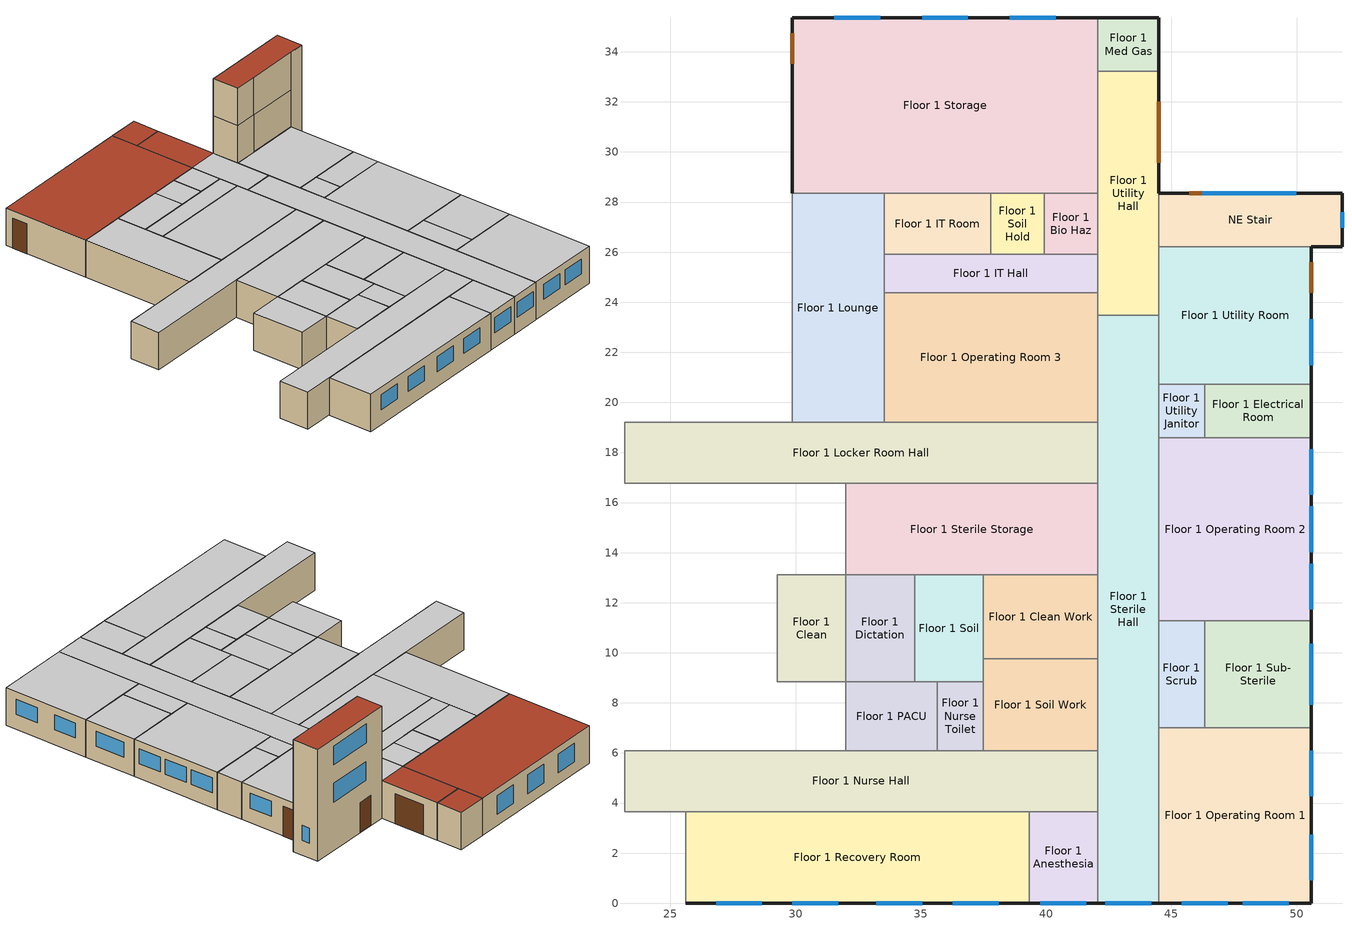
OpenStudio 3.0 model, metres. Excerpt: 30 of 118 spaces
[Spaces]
Floor 1 Scrub
 floor ground (ext-slab): 46.33,11.28 46.33,7.01 44.5,7.01 44.5,11.28 z0
 wall adiabatic (int-walls): 44.5,11.28 44.5,7.01 46.33,7.01 46.33,11.28 44.5,11.28 z0:3.05
 ceiling adiabatic (INT-FLOOR-UNDERSIDE): 46.33,7.01 46.33,11.28 44.5,11.28 44.5,7.01 z3.05
Floor 1 Sterile Storage
 floor ground (ext-slab): 42.06,16.76 42.06,13.11 32,13.11 32,16.76 z0
 wall adiabatic (int-walls): 32,13.11 42.06,13.11 42.06,16.76 32,16.76 32,13.11 z0:3.05
 ceiling adiabatic (INT-FLOOR-UNDERSIDE): 42.06,13.11 42.06,16.76 32,16.76 32,13.11 z3.05
Floor 1 Operating Room 2
 floor ground (ext-slab): 50.6,18.59 50.6,11.28 44.5,11.28 44.5,18.59 z0
 wall outside (Steel Frame Non-res Ext Wall): 50.6,11.28 50.6,18.59 z0:3.05
 wall adiabatic (int-walls): 50.6,18.59 44.5,18.59 44.5,11.28 50.6,11.28 z0:3.05
 window (Window Non-res Fixed): 50.6,16.31 50.6,18.14 / 50.6,11.73 50.6,13.56 / 50.6,14.02 50.6,15.85 z1.22:2.44
 ceiling adiabatic (INT-FLOOR-UNDERSIDE): 50.6,11.28 50.6,18.59 44.5,18.59 44.5,11.28 z3.05
Floor 1 Recovery Room
 floor ground (ext-slab): 39.32,3.66 39.32,0 25.6,0 25.6,3.66 z0
 wall outside (Steel Frame Non-res Ext Wall): 25.6,0 39.32,0 z0:3.05
 wall adiabatic (int-walls): 39.32,0 39.32,3.66 25.6,3.66 25.6,0 z0:3.05
 window (Window Non-res Fixed): 36.27,0 38.1,0 / 26.82,0 28.65,0 / 29.87,0 31.7,0 / 33.22,0 35.05,0 z1.22:2.44
 ceiling adiabatic (INT-FLOOR-UNDERSIDE): 39.32,0 39.32,3.66 25.6,3.66 25.6,0 z3.05
Floor 1 Sterile Hall
 floor ground (ext-slab): 44.5,23.47 44.5,0 42.06,0 42.06,23.47 z0
 wall outside (Steel Frame Non-res Ext Wall): 42.06,0 44.5,0 z0:3.05
 wall adiabatic (int-walls): 44.5,0 44.5,23.47 42.06,23.47 42.06,0 z0:3.05
 window (Window Non-res Fixed): 42.37,0 44.2,0 z1.22:2.44
 ceiling adiabatic (INT-FLOOR-UNDERSIDE): 44.5,0 44.5,23.47 42.06,23.47 42.06,0 z3.05
Floor 1 Nurse Hall
 floor ground (ext-slab): 42.06,6.1 42.06,3.66 23.16,3.66 23.16,6.1 z0
 wall adiabatic (int-walls): 23.16,3.66 42.06,3.66 42.06,6.1 23.16,6.1 23.16,3.66 z0:3.05
 ceiling adiabatic (INT-FLOOR-UNDERSIDE): 42.06,3.66 42.06,6.1 23.16,6.1 23.16,3.66 z3.05
Floor 1 Soil Work
 floor ground (ext-slab): 42.06,9.75 42.06,6.1 37.49,6.1 37.49,9.75 z0
 wall adiabatic (int-walls): 42.06,9.75 37.49,9.75 37.49,6.1 42.06,6.1 42.06,9.75 z0:3.05
 ceiling adiabatic (INT-FLOOR-UNDERSIDE): 42.06,6.1 42.06,9.75 37.49,9.75 37.49,6.1 z3.05
Floor 1 Nurse Toilet
 floor ground (ext-slab): 37.49,8.84 37.49,6.1 35.66,6.1 35.66,8.84 z0
 wall adiabatic (int-walls): 37.49,6.1 37.49,8.84 35.66,8.84 35.66,6.1 37.49,6.1 z0:3.05
 ceiling adiabatic (INT-FLOOR-UNDERSIDE): 37.49,6.1 37.49,8.84 35.66,8.84 35.66,6.1 z3.05
NE Stair
 floor ground (ext-slab): 51.82,28.35 51.82,26.21 44.5,26.21 44.5,28.35 z0
 wall outside (Steel Frame Non-res Ext Wall): 50.6,26.21 51.82,26.21 51.82,28.35 44.5,28.35 z0:9.14
 wall to Floor 2 Exam 6 (int-walls): 44.5,28.35 44.5,26.21 z3.05:6.1
 wall to Floor 3 Mechanical (int-walls): 46.33,26.21 50.6,26.21 z6.1:9.14
 wall to Floor 2 Office Hall (int-walls): 44.5,26.21 46.33,26.21 z3.05:6.1
 wall to Floor 1 Utility Hall (int-walls): 44.5,28.35 44.5,26.21 z0:3.05
 wall to Floor 1 Utility Room (int-walls): 44.5,26.21 50.6,26.21 z0:3.05
 wall to Floor 3 Mechanical Hall (int-walls): 44.5,26.21 46.33,26.21 z6.1:9.14
 wall to Floor 2 Exam 5 (int-walls): 46.33,26.21 50.6,26.21 z3.05:6.1
 wall to Floor 3 Lounge (int-walls): 44.5,28.35 44.5,26.21 z6.1:9.14
 window (Window Non-res Fixed): 49.99,28.35 46.33,28.35 z3.96:5.49; 51.82,26.97 51.82,27.58 z1.22:2.44; 49.99,28.35 46.24,28.35 z7.01:8.53
 door (Swinging Door Non-res): 46.94,28.35 45.72,28.35 z0:2.44
 roof outside (IEAD Non-res Roof): 51.82,26.21 51.82,28.35 44.5,28.35 44.5,26.21 z9.14
Floor 1 Sub-Sterile
 floor ground (ext-slab): 50.6,11.28 50.6,7.01 46.33,7.01 46.33,11.28 z0
 wall outside (Steel Frame Non-res Ext Wall): 50.6,7.01 50.6,11.28 z0:3.05
 wall adiabatic (int-walls): 50.6,11.28 46.33,11.28 46.33,7.01 50.6,7.01 z0:3.05
 window (Window Non-res Fixed): 50.6,7.92 50.6,10.36 z1.22:2.44
 ceiling adiabatic (INT-FLOOR-UNDERSIDE): 50.6,7.01 50.6,11.28 46.33,11.28 46.33,7.01 z3.05
Floor 1 Lounge
 floor ground (ext-slab): 33.53,28.35 33.53,19.2 29.87,19.2 29.87,28.35 z0
 wall adiabatic (int-walls): 29.87,19.2 33.53,19.2 33.53,28.35 29.87,28.35 29.87,19.2 z0:3.05
 ceiling adiabatic (INT-FLOOR-UNDERSIDE): 33.53,19.2 33.53,28.35 29.87,28.35 29.87,19.2 z3.05
Floor 1 Storage
 floor ground (ext-slab): 42.06,35.36 42.06,28.35 29.87,28.35 29.87,35.36 z0
 wall outside (Steel Frame Non-res Ext Wall): 42.06,35.36 29.87,35.36 29.87,28.35 z0:3.05
 wall adiabatic (int-walls): 29.87,28.35 42.06,28.35 42.06,35.36 z0:3.05
 window (Window Non-res Fixed): 33.38,35.36 31.55,35.36 / 40.39,35.36 38.56,35.36 / 36.88,35.36 35.05,35.36 z0.91:2.44
 door (Swinging Door Non-res): 29.87,34.75 29.87,33.53 z0:2.44
 roof outside (IEAD Non-res Roof): 42.06,28.35 42.06,35.36 29.87,35.36 29.87,28.35 z3.05
Floor 1 Anesthesia
 floor ground (ext-slab): 42.06,3.66 42.06,0 39.32,0 39.32,3.66 z0
 wall outside (Steel Frame Non-res Ext Wall): 39.32,0 42.06,0 z0:3.05
 wall adiabatic (int-walls): 42.06,0 42.06,3.66 39.32,3.66 39.32,0 z0:3.05
 window (Window Non-res Fixed): 39.78,0 41.61,0 z1.22:2.44
 ceiling adiabatic (INT-FLOOR-UNDERSIDE): 42.06,0 42.06,3.66 39.32,3.66 39.32,0 z3.05
Floor 1 Utility Hall
 floor ground (ext-slab): 44.5,33.22 44.5,23.47 42.06,23.47 42.06,33.22 z0
 wall outside (Steel Frame Non-res Ext Wall): 44.5,28.35 44.5,33.22 z0:3.05
 wall adiabatic (int-walls): 44.5,33.22 42.06,33.22 42.06,23.47 44.5,23.47 44.5,26.21 z0:3.05
 door (Swinging Door Non-res): 44.5,29.57 44.5,32 z0:2.44
 ceiling adiabatic (INT-FLOOR-UNDERSIDE): 44.5,23.47 44.5,28.35 42.06,28.35 42.06,23.47 z3.05
 roof outside (IEAD Non-res Roof): 44.5,28.35 44.5,33.22 42.06,33.22 42.06,28.35 z3.05
Floor 1 Utility Room
 floor ground (ext-slab): 50.6,26.21 50.6,20.73 44.5,20.73 44.5,26.21 z0
 wall outside (Steel Frame Non-res Ext Wall): 50.6,20.73 50.6,26.21 z0:3.05
 wall adiabatic (int-walls): 44.5,26.21 44.5,23.47 44.5,20.73 50.6,20.73 z0:3.05
 window (Window Non-res Fixed): 50.6,21.49 50.6,23.32 z1.22:2.44
 door (Swinging Door Non-res): 50.6,24.38 50.6,25.6 z0:2.44
 ceiling adiabatic (INT-FLOOR-UNDERSIDE): 50.6,20.73 50.6,26.21 44.5,26.21 44.5,20.73 z3.05
Floor 1 Locker Room Hall
 floor ground (ext-slab): 42.06,19.2 42.06,16.76 23.16,16.76 23.16,19.2 z0
 wall adiabatic (int-walls): 42.06,16.76 42.06,19.2 23.16,19.2 23.16,16.76 42.06,16.76 z0:3.05
 ceiling adiabatic (INT-FLOOR-UNDERSIDE): 42.06,16.76 42.06,19.2 23.16,19.2 23.16,16.76 z3.05
Floor 1 Operating Room 3
 floor ground (ext-slab): 42.06,24.38 42.06,19.2 33.53,19.2 33.53,24.38 z0
 wall adiabatic (int-walls): 42.06,19.2 42.06,23.47 42.06,24.38 33.53,24.38 33.53,19.2 42.06,19.2 z0:3.05
 ceiling adiabatic (INT-FLOOR-UNDERSIDE): 42.06,19.2 42.06,24.38 33.53,24.38 33.53,19.2 z3.05
Floor 1 PACU
 floor ground (ext-slab): 35.66,8.84 35.66,6.1 32,6.1 32,8.84 z0
 wall adiabatic (int-walls): 35.66,8.84 32,8.84 32,6.1 35.66,6.1 35.66,8.84 z0:3.05
 ceiling adiabatic (INT-FLOOR-UNDERSIDE): 35.66,6.1 35.66,8.84 32,8.84 32,6.1 z3.05
Floor 1 IT Room
 floor ground (ext-slab): 37.8,28.35 37.8,25.91 33.53,25.91 33.53,28.35 z0
 wall adiabatic (int-walls): 33.53,25.91 37.8,25.91 37.8,28.35 33.53,28.35 33.53,25.91 z0:3.05
 ceiling adiabatic (INT-FLOOR-UNDERSIDE): 37.8,25.91 37.8,28.35 33.53,28.35 33.53,25.91 z3.05
Floor 1 Electrical Room
 floor ground (ext-slab): 50.6,20.73 50.6,18.59 46.33,18.59 46.33,20.73 z0
 wall outside (Steel Frame Non-res Ext Wall): 50.6,18.59 50.6,20.73 z0:3.05
 wall adiabatic (int-walls): 50.6,20.73 46.33,20.73 46.33,18.59 50.6,18.59 z0:3.05
 ceiling adiabatic (INT-FLOOR-UNDERSIDE): 50.6,18.59 50.6,20.73 46.33,20.73 46.33,18.59 z3.05
Floor 1 Utility Janitor
 floor ground (ext-slab): 46.33,20.73 46.33,18.59 44.5,18.59 44.5,20.73 z0
 wall adiabatic (int-walls): 46.33,18.59 46.33,20.73 44.5,20.73 44.5,18.59 46.33,18.59 z0:3.05
 ceiling adiabatic (INT-FLOOR-UNDERSIDE): 46.33,18.59 46.33,20.73 44.5,20.73 44.5,18.59 z3.05
Floor 1 Bio Haz
 floor ground (ext-slab): 42.06,28.35 42.06,25.91 39.93,25.91 39.93,28.35 z0
 wall adiabatic (int-walls): 42.06,25.91 42.06,28.35 39.93,28.35 39.93,25.91 42.06,25.91 z0:3.05
 ceiling adiabatic (INT-FLOOR-UNDERSIDE): 42.06,25.91 42.06,28.35 39.93,28.35 39.93,25.91 z3.05
Floor 1 IT Hall
 floor ground (ext-slab): 42.06,25.91 42.06,24.38 33.53,24.38 33.53,25.91 z0
 wall adiabatic (int-walls): 42.06,25.91 33.53,25.91 33.53,24.38 42.06,24.38 42.06,25.91 z0:3.05
 ceiling adiabatic (INT-FLOOR-UNDERSIDE): 42.06,24.38 42.06,25.91 33.53,25.91 33.53,24.38 z3.05
Floor 1 Soil Hold
 floor ground (ext-slab): 39.93,28.35 39.93,25.91 37.8,25.91 37.8,28.35 z0
 wall adiabatic (int-walls): 37.8,28.35 37.8,25.91 39.93,25.91 39.93,28.35 37.8,28.35 z0:3.05
 ceiling adiabatic (INT-FLOOR-UNDERSIDE): 39.93,25.91 39.93,28.35 37.8,28.35 37.8,25.91 z3.05
Floor 1 Soil
 floor ground (ext-slab): 37.49,13.11 37.49,8.84 34.75,8.84 34.75,13.11 z0
 wall adiabatic (int-walls): 37.49,13.11 34.75,13.11 34.75,8.84 37.49,8.84 37.49,13.11 z0:3.05
 ceiling adiabatic (INT-FLOOR-UNDERSIDE): 37.49,8.84 37.49,13.11 34.75,13.11 34.75,8.84 z3.05
Floor 1 Clean
 floor ground (ext-slab): 32,13.11 32,8.84 29.26,8.84 29.26,13.11 z0
 wall adiabatic (int-walls): 29.26,13.11 29.26,8.84 32,8.84 32,13.11 29.26,13.11 z0:3.05
 ceiling adiabatic (INT-FLOOR-UNDERSIDE): 32,8.84 32,13.11 29.26,13.11 29.26,8.84 z3.05
Floor 1 Clean Work
 floor ground (ext-slab): 42.06,13.11 42.06,9.75 37.49,9.75 37.49,13.11 z0
 wall adiabatic (int-walls): 37.49,13.11 37.49,9.75 42.06,9.75 42.06,13.11 37.49,13.11 z0:3.05
 ceiling adiabatic (INT-FLOOR-UNDERSIDE): 42.06,9.75 42.06,13.11 37.49,13.11 37.49,9.75 z3.05
Floor 1 Dictation
 floor ground (ext-slab): 34.75,13.11 34.75,8.84 32,8.84 32,13.11 z0
 wall adiabatic (int-walls): 34.75,8.84 34.75,13.11 32,13.11 32,8.84 34.75,8.84 z0:3.05
 ceiling adiabatic (INT-FLOOR-UNDERSIDE): 34.75,8.84 34.75,13.11 32,13.11 32,8.84 z3.05
Floor 1 Operating Room 1
 floor ground (ext-slab): 50.6,7.01 50.6,0 44.5,0 44.5,7.01 z0
 wall outside (Steel Frame Non-res Ext Wall): 44.5,0 50.6,0 50.6,7.01 z0:3.05
 wall adiabatic (int-walls): 50.6,7.01 44.5,7.01 44.5,0 z0:3.05
 window (Window Non-res Fixed): 45.42,0 47.24,0 / 50.6,0.91 50.6,2.74 / 47.85,0 49.68,0 / 50.6,4.27 50.6,6.1 z1.22:2.44
 ceiling adiabatic (INT-FLOOR-UNDERSIDE): 50.6,0 50.6,7.01 44.5,7.01 44.5,0 z3.05
Floor 1 Med Gas
 floor ground (ext-slab): 44.5,35.36 44.5,33.22 42.06,33.22 42.06,35.36 z0
 wall outside (Steel Frame Non-res Ext Wall): 44.5,33.22 44.5,35.36 42.06,35.36 z0:3.05
 wall adiabatic (int-walls): 42.06,35.36 42.06,33.22 44.5,33.22 z0:3.05
 roof outside (IEAD Non-res Roof): 44.5,33.22 44.5,35.36 42.06,35.36 42.06,33.22 z3.05
[Site]
USA IL-CHICAGO-OHARE: Latitude {deg}=41.77; Longitude {deg}=-87.75; Time Zone {hr}=-6; Elevation {m}=190; Terrain=City
[Building]
Ref Bldg OutPatient New2004_v1.3_5.0: North Axis {deg}=0
[SizingPeriod:DesignDay] Barometric Pressure {Pa}=99063; Rain Indicator=0; Snow Indicator=0; Day of Month=21; Daylight Saving Time Indicator=0; Humidity Indicating Type=Wetbulb; Solar Model Indicator=ASHRAEClearSky
Name | Maximum Dry-Bulb Temperature {C} | Daily Dry-Bulb Temperature Range {deltaC} | Humidity Indicating Conditions at Maximum Dry-Bulb | Wind Speed {m/s} | Wind Direction {deg} | Sky Clearness | Month | Day Type
CHICAGO Ann Htg 99.6% Condns DB | -20.6 | 0 | -20.6 | 4.9 | 270 | 0 | 1 | WinterDesignDay
CHICAGO Ann Clg .4% Condns WB=>MDB | 31.2 | 10.7 | 25.5 | 5.3 | 230 | 1 | 7 | SummerDesignDay
[ClimateZones]
Climate Zone Institution Name 1=ASHRAE; Climate Zone Document Name 1=ANSI/ASHRAE Standard 169; Climate Zone Document Year 1=2006; Climate Zone Institution Name 2=CEC; Climate Zone Document Name 2=California Climate Zone Descriptions; Climate Zone Document Year 2=1995
[Construction]
ext-slab: HW CONCRETE, CP02 CARPET PAD
Steel Frame Non-res Ext Wall: Wood Siding, Steel Frame NonRes Wall Insulation, 1/2IN Gypsum
int-walls: 1/2IN Gypsum, 1/2IN Gypsum
IEAD Non-res Roof: Roof Membrane, IEAD NonRes Roof Insulation, Metal Decking
INT-FLOOR-UNDERSIDE: CP02 CARPET PAD, MAT-CC05 4 HW CONCRETE
Window Non-res Fixed: NonRes Fixed Assembly Window
Swinging Door Non-res: Opaque Door panel NonRes
InteriorFurnishings: Std Wood 6inch
[Material] Thermal Absorptance=0.9
Name | Roughness | Thickness {m} | Conductivity {W/m-K} | Density {kg/m3} | Specific Heat {J/kg-K} | Solar Absorptance | Visible Absorptance
HW CONCRETE | Rough | 0.2032 | 1.311 | 2240 | 836.8 | 0.7 | 0.7
Wood Siding | MediumSmooth | 0.01 | 0.11 | 544.62 | 1210 | 0.78 | 0.78
Steel Frame NonRes Wall Insulation | MediumRough | 0.0870565 | 0.049 | 265 | 836.8 | 0.7 | 0.7
1/2IN Gypsum | Smooth | 0.0127 | 0.16 | 784.9 | 830 | 0.92 | 0.92
Roof Membrane | VeryRough | 0.0095 | 0.16 | 1121.29 | 1460 | 0.7 | 0.7
IEAD NonRes Roof Insulation | MediumRough | 0.127339 | 0.049 | 265 | 836.8 | 0.7 | 0.7
Metal Decking | MediumSmooth | 0.0015 | 45.006 | 7680 | 418.4 | 0.7 | 0.3
MAT-CC05 4 HW CONCRETE | Rough | 0.1016 | 1.311 | 2240 | 836.8 | 0.7 | 0.7
Std Wood 6inch | MediumSmooth | 0.15 | 0.12 | 540 | 1210 | 0.7 | 0.7
[Material:NoMass] Thermal Absorptance=0.9; Solar Absorptance=0.7
Name | Roughness | Thermal Resistance {m2-K/W} | Visible Absorptance
CP02 CARPET PAD | VeryRough | 0.2165 | 0.8
Opaque Door panel NonRes | MediumRough | 0.101897 | 0.7
[WindowMaterial:SimpleGlazingSystem]
NonRes Fixed Assembly Window: U-Factor {W/m2-K}=3.23646; Solar Heat Gain Coefficient=0.39
[ThermalZone] Multiplier=1; Use Ideal Air Loads=No
Name | Thermostat
Floor 1 Scrub Thermal Zone | ThermostatSetpoint:DualSetpoint #2
Floor 1 Anesthesia Thermal Zone | ThermostatSetpoint:DualSetpoint #5
Floor 1 Clean Work Thermal Zone | ThermostatSetpoint:DualSetpoint #6
Floor 1 Bio Haz Thermal Zone | ThermostatSetpoint:DualSetpoint #7
Floor 1 Clean Thermal Zone | ThermostatSetpoint:DualSetpoint #9
Floor 1 Dictation Thermal Zone | ThermostatSetpoint:DualSetpoint #10
Floor 1 Electrical Room Thermal Zone; Floor 1 Nurse Toilet Thermal Zone; Floor 1 Storage Thermal Zone; Floor 1 Utility Janitor Thermal Zone; Floor 1 Utility Room Thermal Zone; NE Stair Thermal Zone
Floor 1 IT Hall Thermal Zone | ThermostatSetpoint:DualSetpoint #12
Floor 1 IT Room Thermal Zone | ThermostatSetpoint:DualSetpoint #13
Floor 1 Locker Room Hall Thermal Zone | ThermostatSetpoint:DualSetpoint #16
Floor 1 Lounge Thermal Zone | ThermostatSetpoint:DualSetpoint #18
Floor 1 Med Gas Thermal Zone | ThermostatSetpoint:DualSetpoint #22
Floor 1 Nurse Hall Thermal Zone | ThermostatSetpoint:DualSetpoint #24
Floor 1 Operating Room 1 Thermal Zone | Operating Room DualSPSched
Floor 1 Operating Room 2 Thermal Zone | ThermostatSetpoint:DualSetpoint #27
Floor 1 Operating Room 3 Thermal Zone | ThermostatSetpoint:DualSetpoint #28
Floor 1 PACU Thermal Zone | ThermostatSetpoint:DualSetpoint #29
Floor 1 Sterile Storage Thermal Zone | ThermostatSetpoint:DualSetpoint #32
Floor 1 Soil Thermal Zone | ThermostatSetpoint:DualSetpoint #34
Floor 1 Recovery Room Thermal Zone | ThermostatSetpoint:DualSetpoint #39
Floor 1 Soil Hold Thermal Zone | ThermostatSetpoint:DualSetpoint #41
Floor 1 Soil Work Thermal Zone | ThermostatSetpoint:DualSetpoint #42
Floor 1 Sterile Hall Thermal Zone | ThermostatSetpoint:DualSetpoint #44
Floor 1 Sub-Sterile Thermal Zone | ThermostatSetpoint:DualSetpoint #45
Floor 1 Utility Hall Thermal Zone | ThermostatSetpoint:DualSetpoint #46
[Space] Part of Total Floor Area=Yes
Name | Thermal Zone | Design Specification Outdoor Air Object
Floor 1 Scrub | Floor 1 Scrub Thermal Zone | SZ DSOA Floor 1 Scrub
Floor 1 Anesthesia | Floor 1 Anesthesia Thermal Zone | SZ DSOA Floor 1 Anesthesia
Floor 1 Clean Work | Floor 1 Clean Work Thermal Zone | SZ DSOA Floor 1 Clean Work
Floor 1 Bio Haz | Floor 1 Bio Haz Thermal Zone | SZ DSOA Floor 1 Bio Haz
Floor 1 Clean | Floor 1 Clean Thermal Zone | SZ DSOA Floor 1 Clean
Floor 1 Dictation | Floor 1 Dictation Thermal Zone | SZ DSOA Floor 1 Dictation
Floor 1 Electrical Room | Floor 1 Electrical Room Thermal Zone
Floor 1 IT Hall | Floor 1 IT Hall Thermal Zone | SZ DSOA Floor 1 IT Hall
Floor 1 IT Room | Floor 1 IT Room Thermal Zone | SZ DSOA Floor 1 IT Room
Floor 1 Locker Room Hall | Floor 1 Locker Room Hall Thermal Zone | SZ DSOA Floor 1 Locker Room Hall
Floor 1 Lounge | Floor 1 Lounge Thermal Zone | SZ DSOA Floor 1 Lounge
Floor 1 Med Gas | Floor 1 Med Gas Thermal Zone | SZ DSOA Floor 1 Med Gas
Floor 1 Nurse Hall | Floor 1 Nurse Hall Thermal Zone | SZ DSOA Floor 1 Nurse Hall
Floor 1 Nurse Toilet | Floor 1 Nurse Toilet Thermal Zone
Floor 1 Operating Room 1 | Floor 1 Operating Room 1 Thermal Zone | SZ DSOA Floor 1 Operating Room 1
Floor 1 Operating Room 2 | Floor 1 Operating Room 2 Thermal Zone | SZ DSOA Floor 1 Operating Room 2
Floor 1 Operating Room 3 | Floor 1 Operating Room 3 Thermal Zone | SZ DSOA Floor 1 Operating Room 3
Floor 1 PACU | Floor 1 PACU Thermal Zone | SZ DSOA Floor 1 PACU
Floor 1 Sterile Storage | Floor 1 Sterile Storage Thermal Zone | SZ DSOA Floor 1 Sterile Storage
Floor 1 Soil | Floor 1 Soil Thermal Zone | SZ DSOA Floor 1 Soil
Floor 1 Recovery Room | Floor 1 Recovery Room Thermal Zone | SZ DSOA Floor 1 Recovery Room
Floor 1 Soil Hold | Floor 1 Soil Hold Thermal Zone | SZ DSOA Floor 1 Soil Hold
Floor 1 Soil Work | Floor 1 Soil Work Thermal Zone | SZ DSOA Floor 1 Soil Work
Floor 1 Sterile Hall | Floor 1 Sterile Hall Thermal Zone | SZ DSOA Floor 1 Sterile Hall
Floor 1 Storage | Floor 1 Storage Thermal Zone
Floor 1 Sub-Sterile | Floor 1 Sub-Sterile Thermal Zone | SZ DSOA Floor 1 Sub-Sterile
Floor 1 Utility Hall | Floor 1 Utility Hall Thermal Zone | SZ DSOA Floor 1 Utility Hall
Floor 1 Utility Janitor | Floor 1 Utility Janitor Thermal Zone
Floor 1 Utility Room | Floor 1 Utility Room Thermal Zone
NE Stair | NE Stair Thermal Zone
[ThermostatSetpoint:DualSetpoint]
Name | Heating Setpoint Temperature Schedule | Cooling Setpoint Temperature Schedule
ThermostatSetpoint:DualSetpoint #2; ThermostatSetpoint:DualSetpoint #5; ThermostatSetpoint:DualSetpoint #6; ThermostatSetpoint:DualSetpoint #7; ThermostatSetpoint:DualSetpoint #9; ThermostatSetpoint:DualSetpoint #10; ThermostatSetpoint:DualSetpoint #12; ThermostatSetpoint:DualSetpoint #13; ThermostatSetpoint:DualSetpoint #16; ThermostatSetpoint:DualSetpoint #18; ThermostatSetpoint:DualSetpoint #22; ThermostatSetpoint:DualSetpoint #24; ThermostatSetpoint:DualSetpoint #29; ThermostatSetpoint:DualSetpoint #32; ThermostatSetpoint:DualSetpoint #34; ThermostatSetpoint:DualSetpoint #39; ThermostatSetpoint:DualSetpoint #41; ThermostatSetpoint:DualSetpoint #42; ThermostatSetpoint:DualSetpoint #44; ThermostatSetpoint:DualSetpoint #45; ThermostatSetpoint:DualSetpoint #46 | HTGSETP_SCH | CLGSETP_SCH
Operating Room DualSPSched; ThermostatSetpoint:DualSetpoint #27; ThermostatSetpoint:DualSetpoint #28 | OR_HTGSETP_SCH | OR_CLGSETP_SCH
[Lights:Definition] Design Level Calculation Method=Watts/Area; Fraction Radiant=0.7; Fraction Visible=0.2; Return Air Fraction=0; Return Air Fraction Calculated from Plenum Temperature=No
Name | Watts per Space Floor Area {W/m2}
Floor 1 Soil_Lights Definition; Floor 1 Clean Work_Lights Definition; Floor 1 Clean_Lights Definition; Floor 1 Soil Hold_Lights Definition; Floor 1 Soil Work_Lights Definition | 12.92
Floor 1 Utility Janitor_Lights Definition; Floor 1 Bio Haz_Lights Definition; Floor 1 Electrical Room_Lights Definition; Floor 1 Med Gas_Lights Definition; Floor 1 Nurse Toilet_Lights Definition; Floor 1 Sterile Storage_Lights Definition; Floor 1 Storage_Lights Definition; Floor 1 Utility Room_Lights Definition | 9.69
Floor 1 PACU_Lights Definition; Floor 1 Lounge_Lights Definition; Floor 1 Recovery Room_Lights Definition | 8.61
Floor 1 Anesthesia_Lights Definition | 32.29
Floor 1 Dictation_Lights Definition; Floor 1 IT Room_Lights Definition | 11.84
Floor 1 IT Hall_Lights Definition; Floor 1 Locker Room Hall_Lights Definition; Floor 1 Nurse Hall_Lights Definition; Floor 1 Scrub_Lights Definition; Floor 1 Sterile Hall_Lights Definition; Floor 1 Sub-Sterile_Lights Definition; Floor 1 Utility Hall_Lights Definition; NE Stair_Lights Definition | 10.76
Floor 1 Operating Room 1_Lights Definition; Floor 1 Operating Room 2_Lights Definition; Floor 1 Operating Room 3_Lights Definition | 23.68
[Lights] Schedule=BLDG_LIGHT_SCH; Fraction Replaceable=1
Name | Lights Definition | Space or SpaceType
Floor 1 Soil_Lights | Floor 1 Soil_Lights Definition | Floor 1 Soil
Floor 1 Utility Janitor_Lights | Floor 1 Utility Janitor_Lights Definition | Floor 1 Utility Janitor
Floor 1 PACU_Lights | Floor 1 PACU_Lights Definition | Floor 1 PACU
Floor 1 Anesthesia_Lights | Floor 1 Anesthesia_Lights Definition | Floor 1 Anesthesia
Floor 1 Bio Haz_Lights | Floor 1 Bio Haz_Lights Definition | Floor 1 Bio Haz
Floor 1 Clean Work_Lights | Floor 1 Clean Work_Lights Definition | Floor 1 Clean Work
Floor 1 Clean_Lights | Floor 1 Clean_Lights Definition | Floor 1 Clean
Floor 1 Dictation_Lights | Floor 1 Dictation_Lights Definition | Floor 1 Dictation
Floor 1 Electrical Room_Lights | Floor 1 Electrical Room_Lights Definition | Floor 1 Electrical Room
Floor 1 IT Hall_Lights | Floor 1 IT Hall_Lights Definition | Floor 1 IT Hall
Floor 1 IT Room_Lights | Floor 1 IT Room_Lights Definition | Floor 1 IT Room
Floor 1 Locker Room Hall_Lights | Floor 1 Locker Room Hall_Lights Definition | Floor 1 Locker Room Hall
Floor 1 Lounge_Lights | Floor 1 Lounge_Lights Definition | Floor 1 Lounge
Floor 1 Med Gas_Lights | Floor 1 Med Gas_Lights Definition | Floor 1 Med Gas
Floor 1 Nurse Hall_Lights | Floor 1 Nurse Hall_Lights Definition | Floor 1 Nurse Hall
Floor 1 Nurse Toilet_Lights | Floor 1 Nurse Toilet_Lights Definition | Floor 1 Nurse Toilet
Floor 1 Operating Room 1_Lights | Floor 1 Operating Room 1_Lights Definition | Floor 1 Operating Room 1
Floor 1 Operating Room 2_Lights | Floor 1 Operating Room 2_Lights Definition | Floor 1 Operating Room 2
Floor 1 Operating Room 3_Lights | Floor 1 Operating Room 3_Lights Definition | Floor 1 Operating Room 3
Floor 1 Recovery Room_Lights | Floor 1 Recovery Room_Lights Definition | Floor 1 Recovery Room
Floor 1 Scrub_Lights | Floor 1 Scrub_Lights Definition | Floor 1 Scrub
Floor 1 Soil Hold_Lights | Floor 1 Soil Hold_Lights Definition | Floor 1 Soil Hold
Floor 1 Soil Work_Lights | Floor 1 Soil Work_Lights Definition | Floor 1 Soil Work
Floor 1 Sterile Hall_Lights | Floor 1 Sterile Hall_Lights Definition | Floor 1 Sterile Hall
Floor 1 Sterile Storage_Lights | Floor 1 Sterile Storage_Lights Definition | Floor 1 Sterile Storage
Floor 1 Storage_Lights | Floor 1 Storage_Lights Definition | Floor 1 Storage
Floor 1 Sub-Sterile_Lights | Floor 1 Sub-Sterile_Lights Definition | Floor 1 Sub-Sterile
Floor 1 Utility Hall_Lights | Floor 1 Utility Hall_Lights Definition | Floor 1 Utility Hall
Floor 1 Utility Room_Lights | Floor 1 Utility Room_Lights Definition | Floor 1 Utility Room
NE Stair_Lights | NE Stair_Lights Definition | NE Stair
[DesignSpecification:OutdoorAir]
SZ DSOA Floor 1 Clean Work; SZ DSOA Floor 1 Clean: Outdoor Air Flow per Floor Area {m3/s-m2}=0.0011289
SZ DSOA Floor 1 Utility Hall; SZ DSOA Floor 1 Sub-Sterile; SZ DSOA Floor 1 IT Hall; SZ DSOA Floor 1 Locker Room Hall; SZ DSOA Floor 1 Nurse Hall; SZ DSOA Floor 1 Scrub; SZ DSOA Floor 1 Sterile Hall: Outdoor Air Flow per Floor Area {m3/s-m2}=0.000254
SZ DSOA Floor 1 Sterile Storage; SZ DSOA Floor 1 Bio Haz; SZ DSOA Floor 1 Med Gas: Outdoor Air Flow per Floor Area {m3/s-m2}=0.000762
SZ DSOA Floor 1 Anesthesia: Outdoor Air Flow per Floor Area {m3/s-m2}=0.0022578
SZ DSOA Floor 1 Dictation; SZ DSOA Floor 1 IT Room: Outdoor Air Flow per Person {m3/s-person}=0.01
SZ DSOA Floor 1 Lounge: Outdoor Air Flow per Person {m3/s-person}=0.007079
SZ DSOA Floor 1 Operating Room 1: Outdoor Air Flow Rate {m3/s}=0.108548
SZ DSOA Floor 1 Operating Room 2: Outdoor Air Flow Rate {m3/s}=0.113267
SZ DSOA Floor 1 Operating Room 3: Outdoor Air Flow Rate {m3/s}=0.112323
SZ DSOA Floor 1 PACU: Outdoor Air Flow Rate {m3/s}=0.01699
SZ DSOA Floor 1 Recovery Room: Outdoor Air Flow Rate {m3/s}=0.084951
SZ DSOA Floor 1 Soil; SZ DSOA Floor 1 Soil Hold; SZ DSOA Floor 1 Soil Work: Outdoor Air Flow per Floor Area {m3/s-m2}=0.0028222
[InternalMass:Definition] Construction=InteriorFurnishings; Design Level Calculation Method=SurfaceArea
Name | Surface Area {m2}
Floor 1 Sterile Hall Internal Mass Definition | 114.4565
Floor 1 Recovery Room Internal Mass Definition | 100.3353
Floor 1 Operating Room 2 Internal Mass Definition | 89.1869
Floor 1 Sub-Sterile Internal Mass Definition | 36.418
Floor 1 Anesthesia Internal Mass Definition; Floor 1 PACU Internal Mass Definition | 20.0671
Floor 1 Bio Haz Internal Mass Definition; Floor 1 Med Gas Internal Mass Definition; Floor 1 Soil Hold Internal Mass Definition | 10.4051
Floor 1 Clean Internal Mass Definition; Floor 1 Dictation Internal Mass Definition; Floor 1 Soil Internal Mass Definition | 23.4116
Floor 1 Clean Work Internal Mass Definition | 30.658
Floor 1 Electrical Room Internal Mass Definition | 18.209
Floor 1 IT Hall Internal Mass Definition | 26.0129
Floor 1 IT Room Internal Mass Definition | 20.8103
Floor 1 Locker Room Hall Internal Mass Definition; Floor 1 Nurse Hall Internal Mass Definition | 92.1598
Floor 1 Lounge Internal Mass Definition; Floor 1 Utility Room Internal Mass Definition | 66.8902
Floor 1 Nurse Toilet Internal Mass Definition | 10.0335
Floor 1 Operating Room 1 Internal Mass Definition | 85.4708
Floor 1 Operating Room 3 Internal Mass Definition | 88.4437
Floor 1 Scrub Internal Mass Definition | 15.6077
Floor 1 Soil Work Internal Mass Definition | 33.4451
Floor 1 Sterile Storage Internal Mass Definition | 73.5792
Floor 1 Storage Internal Mass Definition | 170.9416
Floor 1 Utility Hall Internal Mass Definition | 47.5664
Floor 1 Utility Janitor Internal Mass Definition | 7.8039
NE Stair Internal Mass Definition | 31.2154
[InternalMass] Multiplier=1
Name | Internal Mass Definition | Space or SpaceType
Floor 1 Sterile Hall Internal Mass | Floor 1 Sterile Hall Internal Mass Definition | Floor 1 Sterile Hall
Floor 1 Recovery Room Internal Mass | Floor 1 Recovery Room Internal Mass Definition | Floor 1 Recovery Room
Floor 1 Operating Room 2 Internal Mass | Floor 1 Operating Room 2 Internal Mass Definition | Floor 1 Operating Room 2
Floor 1 Sub-Sterile Internal Mass | Floor 1 Sub-Sterile Internal Mass Definition | Floor 1 Sub-Sterile
Floor 1 Anesthesia Internal Mass | Floor 1 Anesthesia Internal Mass Definition | Floor 1 Anesthesia
Floor 1 Bio Haz Internal Mass | Floor 1 Bio Haz Internal Mass Definition | Floor 1 Bio Haz
Floor 1 Clean Internal Mass | Floor 1 Clean Internal Mass Definition | Floor 1 Clean
Floor 1 Clean Work Internal Mass | Floor 1 Clean Work Internal Mass Definition | Floor 1 Clean Work
Floor 1 Dictation Internal Mass | Floor 1 Dictation Internal Mass Definition | Floor 1 Dictation
Floor 1 Electrical Room Internal Mass | Floor 1 Electrical Room Internal Mass Definition | Floor 1 Electrical Room
Floor 1 IT Hall Internal Mass | Floor 1 IT Hall Internal Mass Definition | Floor 1 IT Hall
Floor 1 IT Room Internal Mass | Floor 1 IT Room Internal Mass Definition | Floor 1 IT Room
Floor 1 Locker Room Hall Internal Mass | Floor 1 Locker Room Hall Internal Mass Definition | Floor 1 Locker Room Hall
Floor 1 Lounge Internal Mass | Floor 1 Lounge Internal Mass Definition | Floor 1 Lounge
Floor 1 Med Gas Internal Mass | Floor 1 Med Gas Internal Mass Definition | Floor 1 Med Gas
Floor 1 Nurse Hall Internal Mass | Floor 1 Nurse Hall Internal Mass Definition | Floor 1 Nurse Hall
Floor 1 Nurse Toilet Internal Mass | Floor 1 Nurse Toilet Internal Mass Definition | Floor 1 Nurse Toilet
Floor 1 Operating Room 1 Internal Mass | Floor 1 Operating Room 1 Internal Mass Definition | Floor 1 Operating Room 1
Floor 1 Operating Room 3 Internal Mass | Floor 1 Operating Room 3 Internal Mass Definition | Floor 1 Operating Room 3
Floor 1 PACU Internal Mass | Floor 1 PACU Internal Mass Definition | Floor 1 PACU
Floor 1 Scrub Internal Mass | Floor 1 Scrub Internal Mass Definition | Floor 1 Scrub
Floor 1 Soil Hold Internal Mass | Floor 1 Soil Hold Internal Mass Definition | Floor 1 Soil Hold
Floor 1 Soil Internal Mass | Floor 1 Soil Internal Mass Definition | Floor 1 Soil
Floor 1 Soil Work Internal Mass | Floor 1 Soil Work Internal Mass Definition | Floor 1 Soil Work
Floor 1 Sterile Storage Internal Mass | Floor 1 Sterile Storage Internal Mass Definition | Floor 1 Sterile Storage
Floor 1 Storage Internal Mass | Floor 1 Storage Internal Mass Definition | Floor 1 Storage
Floor 1 Utility Hall Internal Mass | Floor 1 Utility Hall Internal Mass Definition | Floor 1 Utility Hall
Floor 1 Utility Janitor Internal Mass | Floor 1 Utility Janitor Internal Mass Definition | Floor 1 Utility Janitor
Floor 1 Utility Room Internal Mass | Floor 1 Utility Room Internal Mass Definition | Floor 1 Utility Room
NE Stair Internal Mass | NE Stair Internal Mass Definition | NE Stair
[ElectricEquipment:Definition] Fraction Latent=0
Name | Design Level Calculation Method | Watts per Space Floor Area {W/m2} | Fraction Radiant | Fraction Lost | Design Level {W}
Floor 1 Anesthesia_PlugMisc_Equip Definition; Floor 1 Clean_PlugMisc_Equip Definition; Floor 1 Clean Work_PlugMisc_Equip Definition; Floor 1 Soil Hold_PlugMisc_Equip Definition; Floor 1 Soil Work_PlugMisc_Equip Definition; Floor 1 Soil_PlugMisc_Equip Definition | Watts/Area | 21.53 | 0.5 | 0
Floor 1 Bio Haz_PlugMisc_Equip Definition; Floor 1 Med Gas_PlugMisc_Equip Definition; Floor 1 Sterile Storage_PlugMisc_Equip Definition | Watts/Area | 1.08 | 0.5 | 0
Floor 1 Dictation_PlugMisc_Equip Definition; Floor 1 IT Room_PlugMisc_Equip Definition | Watts/Area | 11.84 | 0.5 | 0
Floor 1 Electrical Room_PlugMisc_Equip Definition | Watts/Area | 53.82 | 0.3 | 0.7
Floor 1 IT Hall_PlugMisc_Equip Definition; Floor 1 Locker Room Hall_PlugMisc_Equip Definition; Floor 1 Nurse Hall_PlugMisc_Equip Definition; Floor 1 Scrub_PlugMisc_Equip Definition; Floor 1 Sterile Hall_PlugMisc_Equip Definition; Floor 1 Sub-Sterile_PlugMisc_Equip Definition; Floor 1 Utility Hall_PlugMisc_Equip Definition | Watts/Area | 4.31 | 0.5 | 0
Floor 1 Lounge_PlugMisc_Equip Definition; Floor 1 PACU_PlugMisc_Equip Definition; Floor 1 Recovery Room_PlugMisc_Equip Definition | Watts/Area | 32.29 | 0.5 | 0
Floor 1 Nurse Toilet_PlugMisc_Equip Definition | Watts/Area | 4.31 | 0.3 | 0.7
Floor 1 Nurse Toilet_ZoneExhaustFans Definition | EquipmentLevel |  | 0 | 1 | 15.7101
Floor 1 Operating Room 1_PlugMisc_Equip Definition; Floor 1 Operating Room 2_PlugMisc_Equip Definition; Floor 1 Operating Room 3_PlugMisc_Equip Definition | Watts/Area | 43.06 | 0.5 | 0
Floor 1 Utility Room_PlugMisc_Equip Definition | Watts/Area | 1.08 | 0.3 | 0.7
[ElectricEquipment]
Name | Electric Equipment Definition | Space or SpaceType | Schedule
Floor 1 Anesthesia_PlugMisc_Equip | Floor 1 Anesthesia_PlugMisc_Equip Definition | Floor 1 Anesthesia | BLDG_EQUIP_SCH
Floor 1 Bio Haz_PlugMisc_Equip | Floor 1 Bio Haz_PlugMisc_Equip Definition | Floor 1 Bio Haz | BLDG_EQUIP_SCH
Floor 1 Clean_PlugMisc_Equip | Floor 1 Clean_PlugMisc_Equip Definition | Floor 1 Clean | BLDG_EQUIP_SCH
Floor 1 Clean Work_PlugMisc_Equip | Floor 1 Clean Work_PlugMisc_Equip Definition | Floor 1 Clean Work | BLDG_EQUIP_SCH
Floor 1 Dictation_PlugMisc_Equip | Floor 1 Dictation_PlugMisc_Equip Definition | Floor 1 Dictation | BLDG_EQUIP_SCH
Floor 1 Electrical Room_PlugMisc_Equip | Floor 1 Electrical Room_PlugMisc_Equip Definition | Floor 1 Electrical Room | BLDG_EQUIP_SCH
Floor 1 IT Hall_PlugMisc_Equip | Floor 1 IT Hall_PlugMisc_Equip Definition | Floor 1 IT Hall | BLDG_EQUIP_SCH
Floor 1 IT Room_PlugMisc_Equip | Floor 1 IT Room_PlugMisc_Equip Definition | Floor 1 IT Room | BLDG_EQUIP_SCH
Floor 1 Locker Room Hall_PlugMisc_Equip | Floor 1 Locker Room Hall_PlugMisc_Equip Definition | Floor 1 Locker Room Hall | BLDG_EQUIP_SCH
Floor 1 Lounge_PlugMisc_Equip | Floor 1 Lounge_PlugMisc_Equip Definition | Floor 1 Lounge | BLDG_EQUIP_SCH
Floor 1 Med Gas_PlugMisc_Equip | Floor 1 Med Gas_PlugMisc_Equip Definition | Floor 1 Med Gas | BLDG_EQUIP_SCH
Floor 1 Nurse Hall_PlugMisc_Equip | Floor 1 Nurse Hall_PlugMisc_Equip Definition | Floor 1 Nurse Hall | BLDG_EQUIP_SCH
Floor 1 Nurse Toilet_PlugMisc_Equip | Floor 1 Nurse Toilet_PlugMisc_Equip Definition | Floor 1 Nurse Toilet | BLDG_EQUIP_SCH
Floor 1 Nurse Toilet_ZoneExhaustFans | Floor 1 Nurse Toilet_ZoneExhaustFans Definition | Floor 1 Nurse Toilet | AHU-1_Fan_Sch
Floor 1 Operating Room 1_PlugMisc_Equip | Floor 1 Operating Room 1_PlugMisc_Equip Definition | Floor 1 Operating Room 1 | BLDG_EQUIP_SCH
Floor 1 Operating Room 2_PlugMisc_Equip | Floor 1 Operating Room 2_PlugMisc_Equip Definition | Floor 1 Operating Room 2 | BLDG_EQUIP_SCH
Floor 1 Operating Room 3_PlugMisc_Equip | Floor 1 Operating Room 3_PlugMisc_Equip Definition | Floor 1 Operating Room 3 | BLDG_EQUIP_SCH
Floor 1 PACU_PlugMisc_Equip | Floor 1 PACU_PlugMisc_Equip Definition | Floor 1 PACU | BLDG_EQUIP_SCH
Floor 1 Recovery Room_PlugMisc_Equip | Floor 1 Recovery Room_PlugMisc_Equip Definition | Floor 1 Recovery Room | BLDG_EQUIP_SCH
Floor 1 Scrub_PlugMisc_Equip | Floor 1 Scrub_PlugMisc_Equip Definition | Floor 1 Scrub | BLDG_EQUIP_SCH
Floor 1 Soil Hold_PlugMisc_Equip | Floor 1 Soil Hold_PlugMisc_Equip Definition | Floor 1 Soil Hold | BLDG_EQUIP_SCH
Floor 1 Soil Work_PlugMisc_Equip | Floor 1 Soil Work_PlugMisc_Equip Definition | Floor 1 Soil Work | BLDG_EQUIP_SCH
Floor 1 Soil_PlugMisc_Equip | Floor 1 Soil_PlugMisc_Equip Definition | Floor 1 Soil | BLDG_EQUIP_SCH
Floor 1 Sterile Hall_PlugMisc_Equip | Floor 1 Sterile Hall_PlugMisc_Equip Definition | Floor 1 Sterile Hall | BLDG_EQUIP_SCH
Floor 1 Sterile Storage_PlugMisc_Equip | Floor 1 Sterile Storage_PlugMisc_Equip Definition | Floor 1 Sterile Storage | BLDG_EQUIP_SCH
Floor 1 Sub-Sterile_PlugMisc_Equip | Floor 1 Sub-Sterile_PlugMisc_Equip Definition | Floor 1 Sub-Sterile | BLDG_EQUIP_SCH
Floor 1 Utility Hall_PlugMisc_Equip | Floor 1 Utility Hall_PlugMisc_Equip Definition | Floor 1 Utility Hall | BLDG_EQUIP_SCH
Floor 1 Utility Room_PlugMisc_Equip | Floor 1 Utility Room_PlugMisc_Equip Definition | Floor 1 Utility Room | BLDG_EQUIP_SCH
[SpaceInfiltration:DesignFlowRate] Schedule=INFIL_SCH; Constant Term Coefficient=1; Temperature Term Coefficient=0; Velocity Term Coefficient=0; Velocity Squared Term Coefficient=0
Name | Space or SpaceType | Design Flow Rate Calculation Method | Flow per Exterior Surface Area {m3/s-m2} | Air Changes per Hour {1/hr}
Floor 1 Anesthesia_Infiltration | Floor 1 Anesthesia | Flow/ExteriorWallArea | 0.000302
Floor 1 Electrical Room_Infiltration | Floor 1 Electrical Room | Flow/ExteriorWallArea | 0.000302
Floor 1 Med Gas_Infiltration | Floor 1 Med Gas | Flow/ExteriorWallArea | 0.000302
Floor 1 Operating Room 1_Infiltration | Floor 1 Operating Room 1 | Flow/ExteriorWallArea | 0.000302
Floor 1 Operating Room 2_Infiltration | Floor 1 Operating Room 2 | Flow/ExteriorWallArea | 0.000302
Floor 1 Recovery Room_Infiltration | Floor 1 Recovery Room | Flow/ExteriorWallArea | 0.000302
Floor 1 Storage_Infiltration | Floor 1 Storage | Flow/ExteriorWallArea | 0.000302
Floor 1 Sub-Sterile_Infiltration | Floor 1 Sub-Sterile | Flow/ExteriorWallArea | 0.000302
Floor 1 Utility Hall_Infiltration | Floor 1 Utility Hall | Flow/ExteriorWallArea | 0.000302
Floor 1 Utility Room_Infiltration | Floor 1 Utility Room | Flow/ExteriorWallArea | 0.000302
NE Stair_Infiltration | NE Stair | AirChanges/Hour |  | 1
[People:Definition] Number of People Calculation Method=Area/Person; Fraction Radiant=0.3; Enable ASHRAE 55 Comfort Warnings=No; Mean Radiant Temperature Calculation Type=ZoneAveraged; Thermal Comfort Model Type 1=FANGER
Name | Space Floor Area per Person {m2/person}
Floor 1 Operating Room 3 People Definition; Floor 1 Clean People Definition; Floor 1 Clean Work People Definition; Floor 1 Operating Room 1 People Definition; Floor 1 Operating Room 2 People Definition; Floor 1 PACU People Definition; Floor 1 Recovery Room People Definition; Floor 1 Soil Hold People Definition; Floor 1 Soil People Definition; Floor 1 Soil Work People Definition | 5
Floor 1 Dictation People Definition; Floor 1 IT Room People Definition | 20
Floor 1 Lounge People Definition | 6.67
[People] Number of People Schedule=BLDG_OCC_SCH; Activity Level Schedule=ACTIVITY_SCH; Work Efficiency Schedule=WORK_EFF_SCH; Clothing Insulation Schedule=CLOTHING_SCH; Air Velocity Schedule=AIR_VELO_SCH; Multiplier=1
Name | People Definition | Space or SpaceType
Floor 1 Operating Room 3 People | Floor 1 Operating Room 3 People Definition | Floor 1 Operating Room 3
Floor 1 Clean People | Floor 1 Clean People Definition | Floor 1 Clean
Floor 1 Clean Work People | Floor 1 Clean Work People Definition | Floor 1 Clean Work
Floor 1 Dictation People | Floor 1 Dictation People Definition | Floor 1 Dictation
Floor 1 IT Room People | Floor 1 IT Room People Definition | Floor 1 IT Room
Floor 1 Lounge People | Floor 1 Lounge People Definition | Floor 1 Lounge
Floor 1 Operating Room 1 People | Floor 1 Operating Room 1 People Definition | Floor 1 Operating Room 1
Floor 1 Operating Room 2 People | Floor 1 Operating Room 2 People Definition | Floor 1 Operating Room 2
Floor 1 PACU People | Floor 1 PACU People Definition | Floor 1 PACU
Floor 1 Recovery Room People | Floor 1 Recovery Room People Definition | Floor 1 Recovery Room
Floor 1 Soil Hold People | Floor 1 Soil Hold People Definition | Floor 1 Soil Hold
Floor 1 Soil People | Floor 1 Soil People Definition | Floor 1 Soil
Floor 1 Soil Work People | Floor 1 Soil Work People Definition | Floor 1 Soil Work
[GasEquipment:Definition] Design Level Calculation Method=Watts/Area; Watts per Space Floor Area {W/m2}=75.3; Fraction Latent=0; Fraction Radiant=0; Fraction Lost=0.5
Floor 1 Operating Room 1_GasMisc_Equip Definition; Floor 1 Operating Room 2_GasMisc_Equip Definition; Floor 1 Operating Room 3_GasMisc_Equip Definition
[GasEquipment] Schedule=BLDG_EQUIP_SCH
Name | Gas Equipment Definition | Space or SpaceType
Floor 1 Operating Room 1_GasMisc_Equip | Floor 1 Operating Room 1_GasMisc_Equip Definition | Floor 1 Operating Room 1
Floor 1 Operating Room 2_GasMisc_Equip | Floor 1 Operating Room 2_GasMisc_Equip Definition | Floor 1 Operating Room 2
Floor 1 Operating Room 3_GasMisc_Equip | Floor 1 Operating Room 3_GasMisc_Equip Definition | Floor 1 Operating Room 3
[Exterior:Lights:Definition]
Exterior Facade Lighting Definition: Design Level {W}=14095
[Exterior:Lights]
Exterior Facade Lighting: Exterior Lights Definition=Exterior Facade Lighting Definition; Schedule=ALWAYS_ON; Control Option=AstronomicalClock
[Schedule:Compact]
HTGSETP_SCH: Through: 12/31, For: Weekdays SummerDesignDay, Until: 05:00, 18.3, Until: 18:00, 21.1, Until: 24:00, 18.3, For: Saturdays WinterDesignDay, Until: 07:00, 18.3, Until: 15:00, 21.1, Until: 24:00, 18.3, For: AllOtherDays, Until: 24:00, 18.3
CLGSETP_SCH: Through: 12/31, For: Weekdays SummerDesignDay, Until: 05:00, 25, Until: 18:00, 22.2, Until: 24:00, 25, For: Saturdays WinterDesignDay, Until: 07:00, 25, Until: 15:00, 22.2, Until: 24:00, 25, For: AllOtherDays, Until: 24:00, 25
BLDG_LIGHT_SCH: Through: 12/31, For: Weekdays SummerDesignDay, Until: 04:00, 0.1, Until: 06:00, 0.3, Until: 07:00, 0.6, Until: 18:00, 0.9, Until: 20:00, 0.6, Until: 22:00, 0.3, Until: 24:00, 0.1, For: Saturday, Until: 07:00, 0.1, Until: 09:00, 0.3, Until: 15:00, 0.4, Until: 20:00, 0.3, Until: 24:00, 0.1, For: AllOtherDays, Until: 08:00, 0.05, Until: 17:00, 0.1, Until: 24:00, 0.05
ALWAYS_ON: Through: 12/31, For: AllDays, Until: 24:00, 1
OR_HTGSETP_SCH: Through: 12/31, For: ALLDays, Until: 24:00, 18.3
OR_CLGSETP_SCH: Through: 12/31, For: AllDays, Until: 06:00, 22.2, Until: 17:00, 18.3, Until: 24:00, 22.2
BLDG_EQUIP_SCH: Through: 12/31, For: Weekdays SummerDesignDay, Until: 04:00, 0.3, Until: 06:00, 0.5, Until: 18:00, 1, Until: 20:00, 0.5, Until: 24:00, 0.3, For: Saturday, Until: 07:00, 0.3, Until: 09:00, 0.5, Until: 15:00, 0.8, Until: 20:00, 0.5, Until: 24:00, 0.3, For: AllOtherDays, Until: 08:00, 0.3, Until: 17:00, 0.5, Until: 24:00, 0.3
INFIL_SCH: Through: 12/31, For: SummerDesignDay WinterDesignDay, Until: 24:00, 1, For: AllOtherDays, Until: 24:00, 0.5
BLDG_OCC_SCH: Through: 12/31, For: Weekdays SummerDesignDay, Until: 04:00, 0.05, Until: 06:00, 0.2, Until: 07:00, 0.5, Until: 18:00, 0.9, Until: 20:00, 0.5, Until: 22:00, 0.2, Until: 24:00, 0.05, For: Saturday, Until: 07:00, 0.05, Until: 09:00, 0.2, Until: 15:00, 0.3, Until: 20:00, 0.2, Until: 24:00, 0.05, For: AllOtherDays, Until: 08:00, 0, Until: 17:00, 0.05, Until: 24:00, 0
ACTIVITY_SCH: Through: 12/31, For: AllDays, Until: 24:00, 120
WORK_EFF_SCH: Through: 12/31, For: AllDays, Until: 24:00, 0
CLOTHING_SCH: Through: 04/30, For: AllDays, Until: 24:00, 1, Through: 09/30, For: AllDays, Until: 24:00, 0.5, Through: 12/31, For: AllDays, Until: 24:00, 1
AIR_VELO_SCH: Through: 12/31, For: AllDays, Until: 24:00, 0.2
AHU-1_Fan_Sch: Through: 12/31, For: Weekdays Saturday, Until: 04:00, 0, Until: 21:00, 1, Until: 24:00, 0, For: SummerDesignDay WinterDesignDay, Until: 24:00, 1, For: AllOtherDays, Until: 24:00, 0
